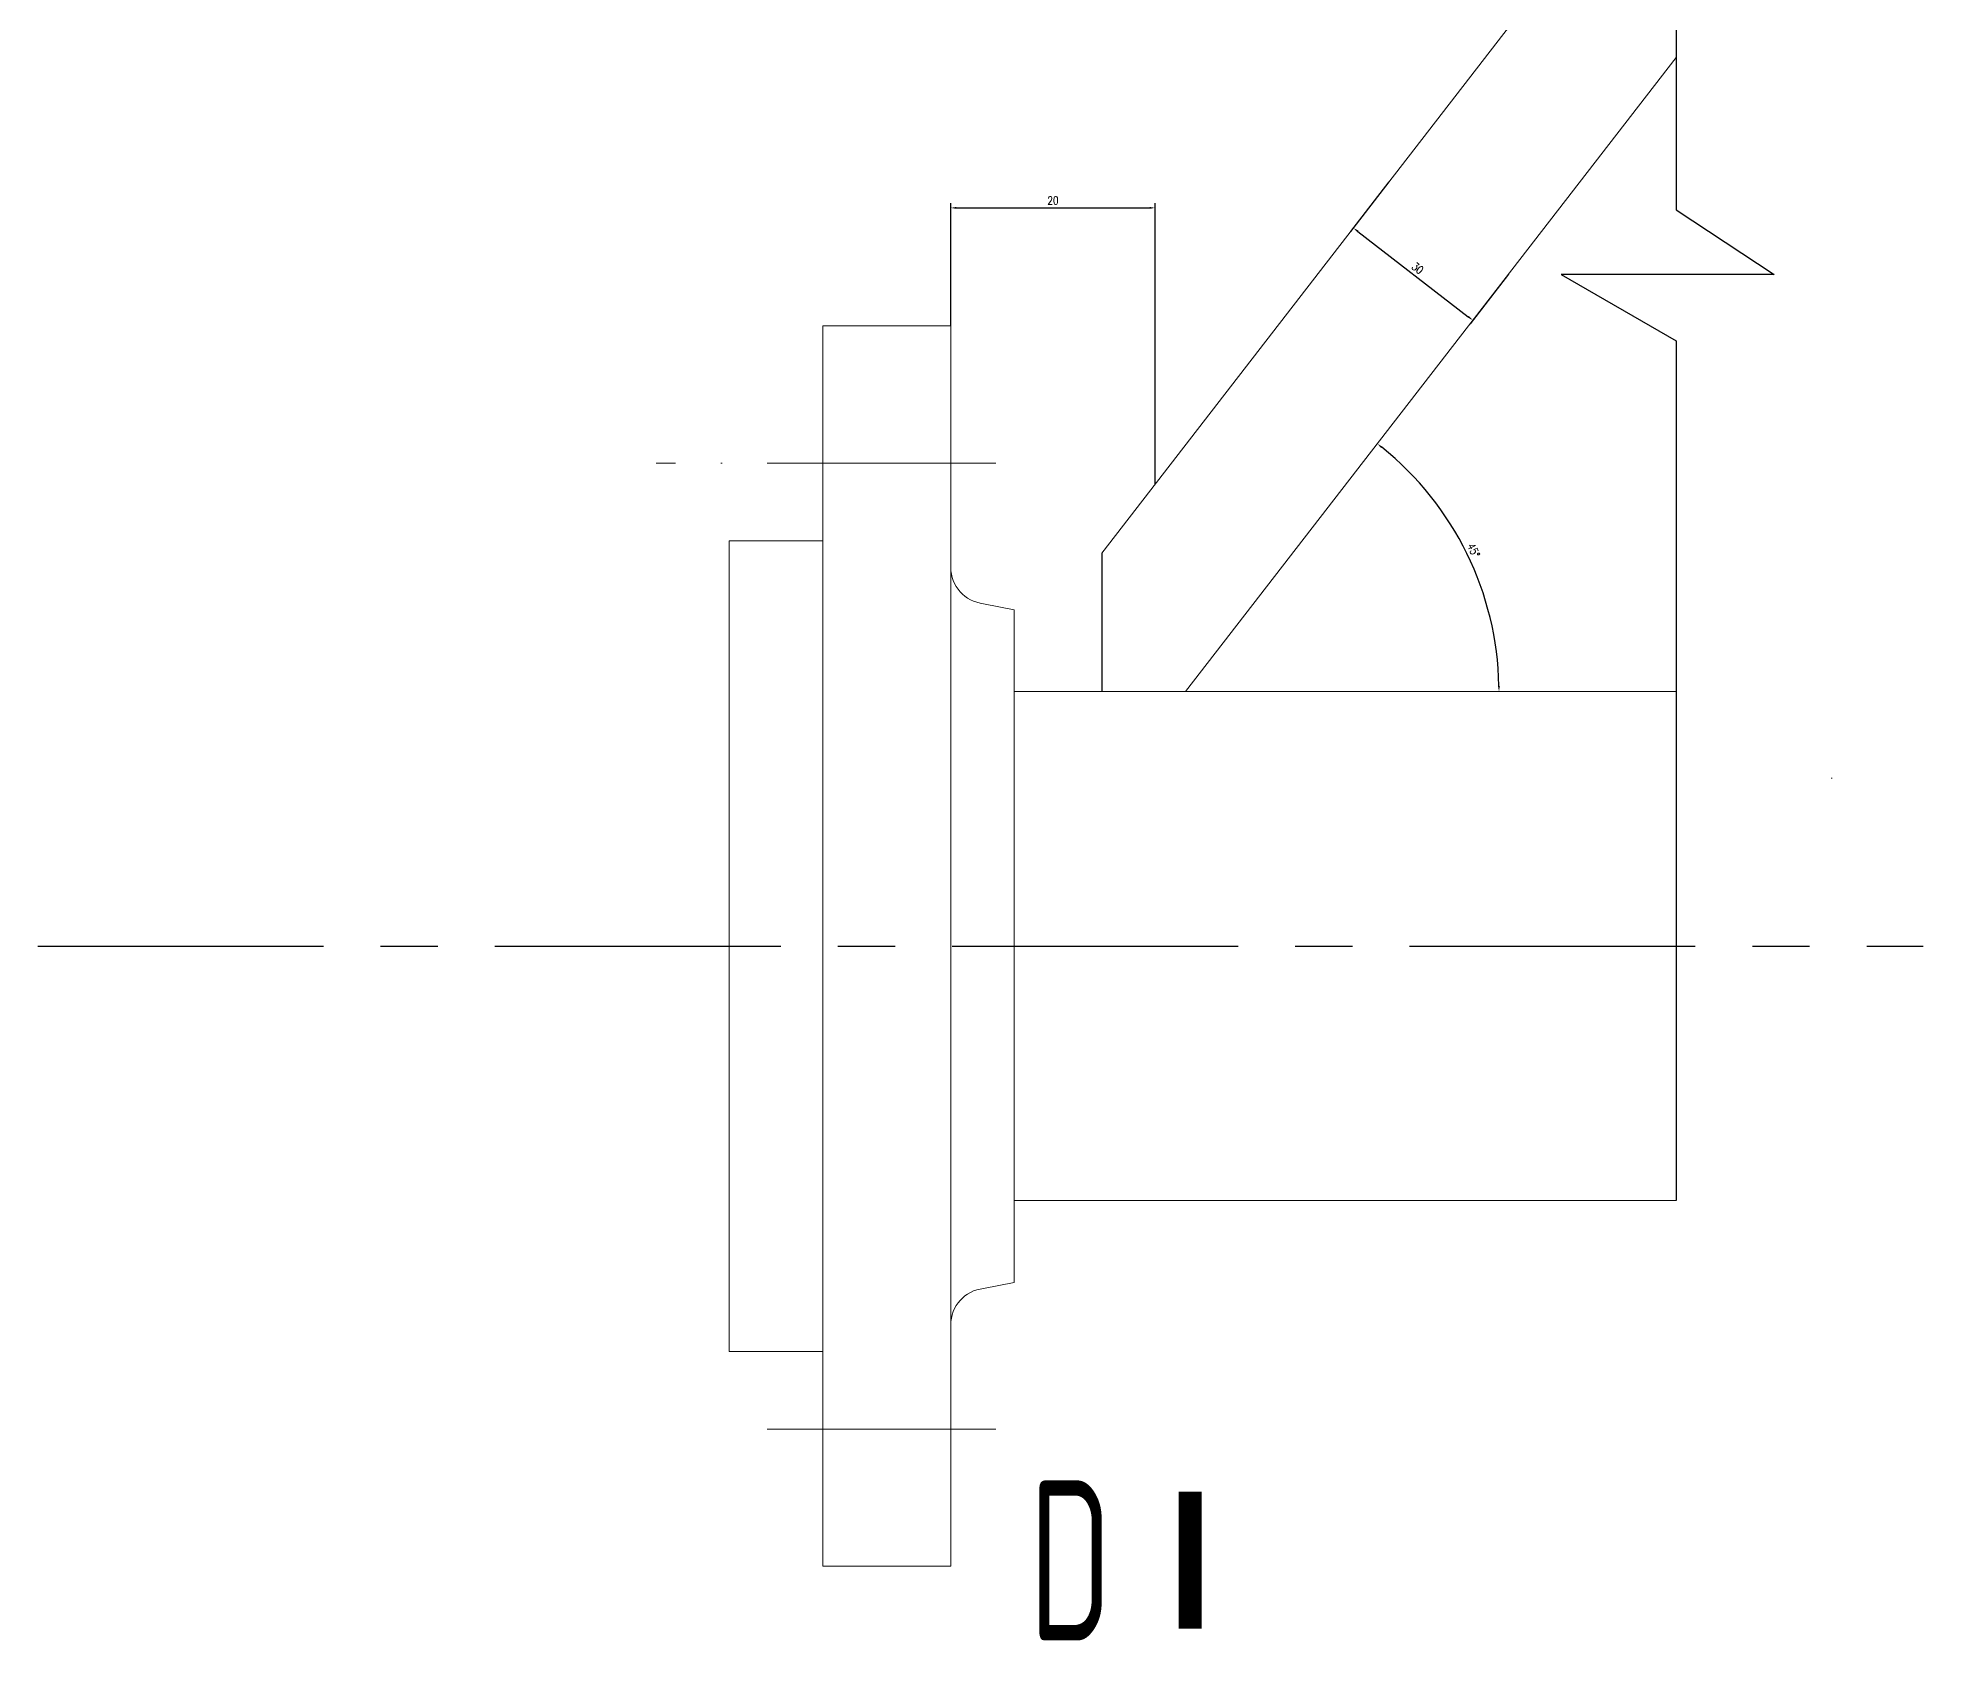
# Model space of a CAD drawing. Header units: millimetres. Extents: x -25 to 7826, y -10 to 13674.
# Drawn here: x 6396 to 7221, y 8390 to 9095 of the extents above; entities that cross this region are included whole.
import ezdxf

# ---------------------------------------------------------------- set-up
doc = ezdxf.new("R2010")
doc.units = ezdxf.units.MM
doc.header["$LTSCALE"] = 10
for name, pattern in [('CENTER', [2, 1.25, -0.25, 0.25, -0.25]), ('DASHDOT-M', [36, 30, -3, 0, -3]), ('DASHDOT-S', [14, 10, -2, 0, -2])]:
    doc.linetypes.add(name, pattern=pattern)
doc.layers.add('3中心线层', color=1, linetype='CENTER')
doc.layers.add('6文字层', color=3, linetype='Continuous')
doc.layers.add('CDR_DWG1', color=4, linetype='Continuous', lineweight=18)
doc.layers.add('CDR_DWG3', color=1, linetype='DASHDOT-M', lineweight=18)
doc.styles.add('PC_TEXTSTYLE', font='isocp.shx', dxfattribs={"width": 0.8, "bigfont": 'hzfs.shx'})
doc.styles.add('TH_GBDIM', font='romans.shx', dxfattribs={"width": 0.8, "bigfont": 'gbcbig.shx'})
doc.dimstyles.new('TH_GBDIM', dxfattribs={"dimtxt": 3.5, "dimasz": 2.5, "dimexe": 2, "dimexo": 0, "dimgap": 1.5, "dimtad": 1, "dimdec": 1, "dimdsep": 46, "dimtxsty": 'TH_GBDIM', "dimcen": 2.5, "dimclrd": 130, "dimclre": 130, "dimclrt": 3, "dimadec": 0, "dimazin": 2, "dimtfac": 0.714286, "dimtdec": 1, "dimtmove": 0, "dimatfit": 3, "dimfxl": 0, "dimtzin": 0, "dimlwd": -1, "dimlwe": -1, "dimarcsym": 0})

# ---------------------------------------------------------------- blocks, each defined once
blk = doc.blocks.new('*D4')
at = {"color": 130}
blk.add_arc((6897.92, 8809.11), 137.09, 1.04486, 51.24086, dxfattribs=at)
for points in [[(6983.49, 8915.68), (6984, 8916.34), (6981.78, 8917.56)], [(7035.4, 8811.61), (7034.57, 8811.6), (7035.01, 8809.11)]]:
    blk.add_solid(points, dxfattribs=at)
at = {"layer": 'Defpoints', "color": 0}
for p in [(7112.52, 9086.63), (7028.72, 8850.17), (6822.95, 8809.11), (6897.92, 8809.11), (7134.81, 8809.11)]:
    blk.add_point(p, dxfattribs=at)
at = {"color": 3, "insert": (7023.9, 8870.94), "char_height": 3.5, "attachment_point": 5, "rotation": 296.14286, "style": 'TH_GBDIM'}
blk.add_mtext('45%%d{}{}', dxfattribs=at)
blk = doc.blocks.new('*D5')
at = {"color": 130}
for p, q in [((6986.89, 9032.14), (6970.09, 9010.42)), ((6973.29, 9010.47), (7021.59, 8973.12)), ((7039.14, 8991.74), (7022.34, 8970.01))]:
    blk.add_line(p, q, dxfattribs=at)
for points in [[(6973.55, 9010.8), (6973.04, 9010.14), (6971.31, 9012)], [(7021.84, 8973.45), (7021.33, 8972.79), (7023.57, 8971.6)]]:
    blk.add_solid(points, dxfattribs=at)
at = {"layer": 'Defpoints', "color": 0}
for p in [(6986.89, 9032.14), (7039.14, 8991.74), (7023.57, 8971.6)]:
    blk.add_point(p, dxfattribs=at)
at = {"color": 3, "insert": (6999.43, 8994.37), "char_height": 3.5, "attachment_point": 5, "rotation": 322.28572, "style": 'TH_GBDIM'}
blk.add_mtext('30{}{}', dxfattribs=at)
blk = doc.blocks.new('*D6')
at = {"color": 130}
for p, q in [((6795.21, 8969.11), (6795.21, 9022.77)), ((6884.66, 8899.94), (6884.66, 9022.77)), ((6797.71, 9020.77), (6882.16, 9020.77))]:
    blk.add_line(p, q, dxfattribs=at)
for points in [[(6797.71, 9021.19), (6797.71, 9020.35), (6795.21, 9020.77)], [(6882.16, 9021.19), (6882.16, 9020.35), (6884.66, 9020.77)]]:
    blk.add_solid(points, dxfattribs=at)
at = {"layer": 'Defpoints', "color": 0}
for p in [(6884.66, 9020.77), (6795.21, 8969.11), (6884.66, 8899.94)]:
    blk.add_point(p, dxfattribs=at)
at = {"color": 3, "insert": (6839.94, 9024.02), "char_height": 3.5, "attachment_point": 5, "style": 'TH_GBDIM'}
blk.add_mtext('20{}{}', dxfattribs=at)

msp = doc.modelspace()

# ---------------------------------------------------------------- linework, layer by layer
for p, q in [((7112.52, 9194.61), (7112.52, 9019.87)), ((7112.52, 9019.87), (7155.34, 8991.64)), ((7155.34, 8991.64), (7062.14, 8991.64)), ((7062.14, 8991.64), (7112.52, 8962.66)), ((7112.52, 8962.66), (7112.52, 8586.48)), ((6861.26, 8869.68), (6861.26, 8809.11))]:
    msp.add_line(p, q)
msp.add_lwpolyline([(7007.05, 8399.13, 0, 18, 0), (6955.65, 8399.13, 0, 0, 0), (6899.98, 8399.13, 10, 10, 0), (6899.98, 8459.05, 10, 10, 0)], format="xyseb")
at = {"layer": '3中心线层', "ltscale": 10}
msp.add_line((6395.88, 8697.79), (7220.59, 8697.79), dxfattribs=at)
at = {"layer": 'CDR_DWG1'}
for p, q in [((6861.26, 8869.68), (7112.52, 9194.61)), ((6897.92, 8809.11), (7112.52, 9086.63)), ((6739.21, 8969.11), (6795.21, 8969.11)), ((6739.21, 8426.48), (6739.21, 8969.11)), ((6795.21, 8969.11), (6795.21, 8426.48)), ((6698.32, 8520.48), (6698.32, 8875.11)), ((6698.32, 8875.11), (6739.21, 8875.11)), ((6795.21, 8849.11), (6795.21, 8546.48)), ((6822.95, 8844.9), (6809.54, 8847.6)), ((6822.95, 8844.9), (6822.95, 8550.68)), ((7112.52, 8809.11), (6822.95, 8809.11)), ((6822.95, 8809.11), (6822.95, 8586.48)), ((7180.68, 8771.29), (7180.36, 8771.29)), ((7112.52, 8586.48), (6822.95, 8586.48)), ((6822.95, 8550.68), (6809.54, 8547.98)), ((6739.21, 8520.48), (6698.32, 8520.48)), ((6795.21, 8426.48), (6739.21, 8426.48))]:
    msp.add_line(p, q, dxfattribs=at)
for centre, start, end in [((6811.21, 8863.51), 180, 264), ((6811.21, 8532.07), 96, 180)]:
    msp.add_arc(centre, 16, start, end, dxfattribs=at)
at = {"layer": 'CDR_DWG3', "linetype": 'DASHDOT-S'}
for p, q in [((6814.95, 8909.11), (6666.32, 8909.11)), ((6814.95, 8486.48), (6699.21, 8486.48))]:
    msp.add_line(p, q, dxfattribs=at)

# ---------------------------------------------------------------- texts
at = {"layer": '6文字层', "style": 'PC_TEXTSTYLE', "width": 0.67}
msp.add_text('D', height=70, dxfattribs=at).set_placement((6829.42, 8394.04))

# ---------------------------------------------------------------- dimensions: what is measured, and where the dimension line sits
dim = msp.add_angular_dim_2l(base=(7028.72, 8850.17), line1=((7134.81, 8809.11), (6822.95, 8809.11)), line2=((6897.92, 8809.11), (7112.52, 9086.63)), text='45%%d{}{}', dimstyle='TH_GBDIM', override={"dimgap": 1.5, "dimtad": 1, "dimjust": 0, "dimse1": 0, "dimse2": 0, "dimsd1": 0, "dimsd2": 0, "dimadec": 0})
dim.commit()
dim.dimension.update_dxf_attribs({"geometry": '*D4', "text_midpoint": (7023.9, 8870.94)})
dim = msp.add_linear_dim(base=(7023.57, 8971.6), p1=(6986.89, 9032.14), p2=(7039.14, 8991.74), angle=322.28572, text='30{}{}', dimstyle='TH_GBDIM', override={"dimgap": 1.5, "dimtad": 1, "dimjust": 0, "dimdec": 1, "dimlfac": 1, "dimse1": 0, "dimse2": 0, "dimsd1": 0, "dimsd2": 0})
dim.commit()
dim.dimension.update_dxf_attribs({"geometry": '*D5', "text_midpoint": (6997.44, 8991.8), "dimtype": 161})
dim = msp.add_linear_dim(base=(6884.66, 9020.77), p1=(6795.21, 8969.11), p2=(6884.66, 8899.94), text='20{}{}', dimstyle='TH_GBDIM', override={"dimgap": 1.5, "dimtad": 1, "dimjust": 0, "dimdec": 1, "dimlfac": 1, "dimse1": 0, "dimse2": 0, "dimsd1": 0, "dimsd2": 0})
dim.commit()
dim.dimension.update_dxf_attribs({"geometry": '*D6', "text_midpoint": (6839.94, 9024.02)})

doc.saveas('drawing.dxf')
